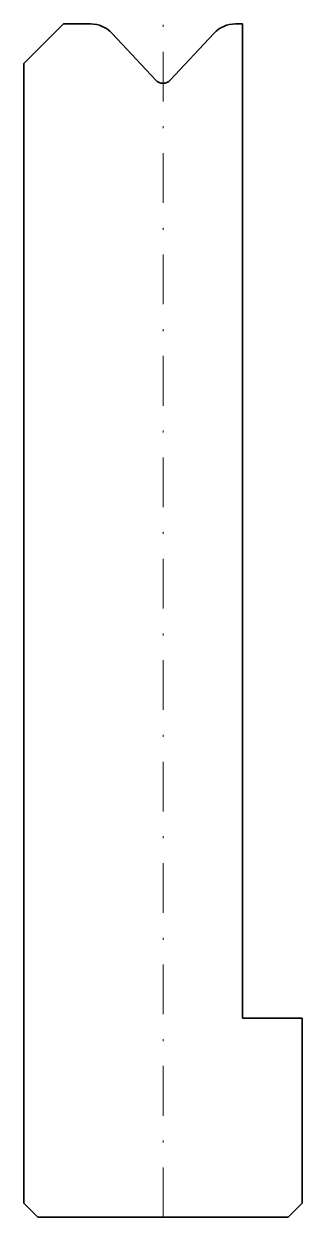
# Model space of a CAD drawing. Header units: millimetres. Extents: x -7 to 7, y -60 to 0.
import ezdxf

# ---------------------------------------------------------------- set-up
doc = ezdxf.new("R2010")
doc.units = ezdxf.units.MM
doc.header["$LTSCALE"] = 5
doc.linetypes.add('AUSGEZOGEN', pattern=[0])
doc.linetypes.add('DASHDOT', pattern=[1, 0.5, -0.25, 0, -0.25])
doc.layers.add('2', color=7, linetype='Continuous')
doc.layers.add('5', color=3, linetype='Continuous', true_color=0x00ff00)

msp = doc.modelspace()

# ---------------------------------------------------------------- linework, layer by layer
at = {"layer": '2', "color": 7, "linetype": 'AUSGEZOGEN', "lineweight": 35}
for p, q in [((-7, -2), (-5, 0)), ((-5, 0), (-3.652, 0)), ((3.652, 0), (4, 0)), ((4, 0), (4, -50)), ((-2.555, -0.477), (-0.366, -2.825)), ((0.366, -2.825), (2.555, -0.477)), ((-7, -59.3), (-7, -2)), ((4, -50), (7, -50)), ((7, -50), (7, -59.3)), ((-6.3, -60), (-7, -59.3)), ((7, -59.3), (6.3, -60)), ((6.3, -60), (-6.3, -60))]:
    msp.add_line(p, q, dxfattribs=at)
for centre, radius, start, end in [((-3.652, -1.5), 1.5, 43, 90), ((3.652, -1.5), 1.5, 90, 137), ((0, -2.484), 0.5, 223, 317)]:
    msp.add_arc(centre, radius, start, end, dxfattribs=at)
at = {"layer": '5', "color": 3, "linetype": 'DASHDOT', "lineweight": 18, "true_color": 0x00ff00}
msp.add_line((0, -60), (0, 0), dxfattribs=at)

doc.saveas('drawing.dxf')
